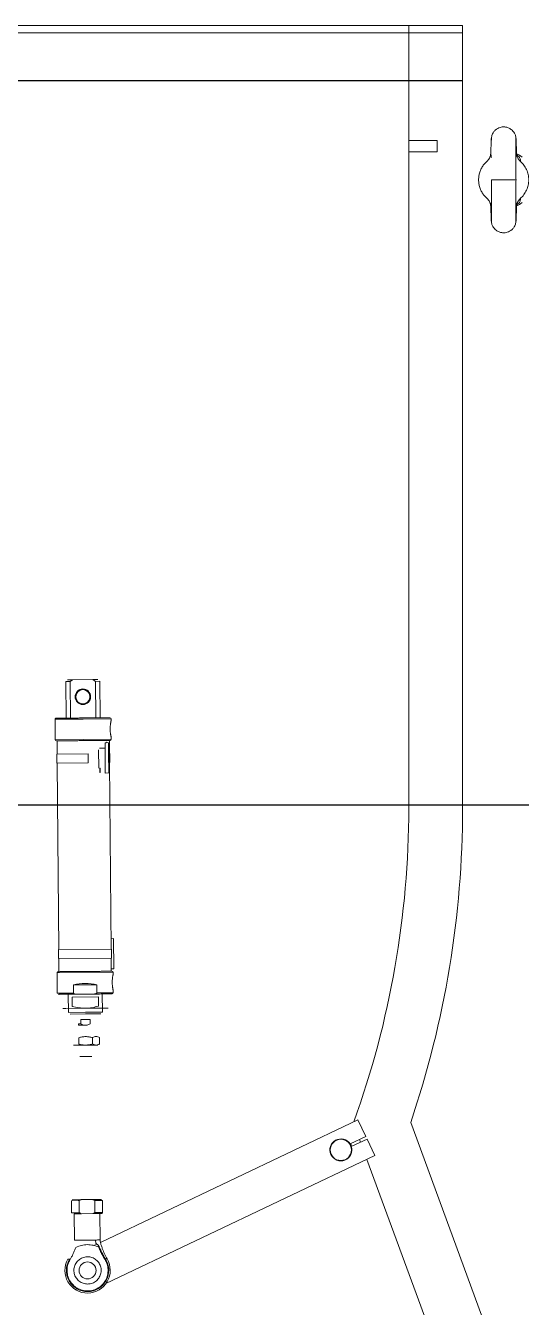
# Model space of a CAD drawing. Extents: x -2187 to 96136, y -11110 to 52208.
# Drawn here: x 31530 to 31880, y 19308 to 20213 of the extents above; entities that cross this region are included whole.
import ezdxf

# ---------------------------------------------------------------- set-up
doc = ezdxf.new("R2010")
doc.units = 0
doc.header["$LTSCALE"] = 1000
doc.header["$MEASUREMENT"] = 0
doc.linetypes.add('DOTE', pattern=[2.42, 2, -0.2, 0.02, -0.2])
doc.layers.add('DOTE', color=14, linetype='DOTE')

msp = doc.modelspace()

# ---------------------------------------------------------------- linework, layer by layer
at = {"color": 7, "linetype": 'Continuous', "lineweight": 15}
for p, q in [((31800.097, 20213.392), (31200.097, 20213.392)), ((31800.097, 20208.392), (31800.097, 20213.392)), ((31800.097, 20213.392), (31838.097, 20213.392)), ((31838.097, 20208.392), (31838.097, 20213.392)), ((31800.097, 20208.392), (31200.097, 20208.392)), ((31200.097, 20208.275), (31800.097, 20208.275)), ((31800.097, 20208.392), (31838.097, 20208.392)), ((31800.097, 20208.275), (31800.097, 20208.392)), ((31800.097, 20208.275), (31800.097, 20174.618)), ((31800.097, 20208.275), (31838.097, 20208.275)), ((31838.097, 20208.275), (31838.097, 20208.392)), ((31838.097, 20208.275), (31838.097, 20174.618)), ((31800.097, 20174.618), (31200.097, 20174.618)), ((31200.097, 20174.336), (31800.097, 20174.336)), ((31800.097, 20174.336), (31800.097, 20174.618)), ((31838.097, 20174.618), (31800.097, 20174.618)), ((31800.097, 20174.336), (31838.097, 20174.336)), ((31800.097, 19660.806), (31800.097, 20174.336)), ((31838.097, 20174.336), (31838.097, 19660.806)), ((31820.097, 20132.31), (31800.097, 20132.31)), ((31820.097, 20124.31), (31820.097, 20132.31)), ((31858.499, 20132.608), (31858.407, 20133.175)), ((31875.786, 20133.175), (31875.734, 20132.792)), ((31800.097, 20124.31), (31820.097, 20124.31)), ((31875.952, 20124.008), (31875.873, 20124.097)), ((31858.047, 20085.125), (31858.053, 20084.873)), ((31858.407, 20075.828), (31858.459, 20076.203)), ((31875.725, 20076.208), (31875.786, 20075.828)), ((31561.065, 19750.226), (31558.009, 19750.201)), ((31558.009, 19750.201), (31558.219, 19724.429)), ((31562.784, 19751.467), (31559.226, 19751.438)), ((31561.065, 19750.226), (31562.784, 19751.467)), ((31561.275, 19724.454), (31561.065, 19750.226)), ((31562.784, 19751.467), (31577.214, 19751.585)), ((31577.214, 19751.585), (31580.772, 19751.614)), ((31577.214, 19751.585), (31578.953, 19750.372)), ((31582.009, 19750.397), (31578.953, 19750.372)), ((31578.953, 19750.372), (31579.163, 19724.6)), ((31582.218, 19724.625), (31582.009, 19750.397)), ((31550.476, 19723.566), (31550.593, 19709.167)), ((31589.986, 19722.471), (31589.975, 19723.888)), ((31570.349, 19708.527), (31551.85, 19708.377)), ((31551.85, 19708.377), (31551.926, 19699.052)), ((31588.849, 19708.678), (31570.349, 19708.527)), ((31582.167, 19703.123), (31581.874, 19703.121)), ((31583.44, 19703.134), (31582.167, 19703.123)), ((31585.773, 19703.153), (31583.44, 19703.134)), ((31585.916, 19685.653), (31585.742, 19706.946)), ((31588.192, 19701.312), (31588.146, 19706.965)), ((31588.319, 19703.174), (31588.177, 19703.172)), ((31588.924, 19699.353), (31588.849, 19708.678)), ((31590.092, 19709.488), (31590.08, 19710.905)), ((31573.801, 19699.23), (31551.726, 19699.05)), ((31551.726, 19699.05), (31551.777, 19692.701)), ((31573.852, 19692.88), (31573.801, 19699.23)), ((31581.174, 19702.115), (31581.28, 19689.116)), ((31588.204, 19699.833), (31588.192, 19701.312)), ((31588.32, 19685.673), (31588.204, 19699.833)), ((31588.817, 19699.353), (31588.208, 19699.348)), ((31589.124, 19699.355), (31588.817, 19699.353)), ((31588.817, 19699.353), (31588.869, 19693.003)), ((31589.176, 19693.005), (31589.124, 19699.355)), ((31551.777, 19692.701), (31573.852, 19692.88)), ((31551.977, 19692.702), (31553.05, 19561.057)), ((31581.988, 19689.122), (31582.281, 19689.124)), ((31581.988, 19689.122), (31582.011, 19686.336)), ((31582.307, 19685.924), (31582.131, 19685.923)), ((31582.281, 19689.124), (31582.307, 19685.924)), ((31585.916, 19685.653), (31588.32, 19685.673)), ((31588.869, 19693.003), (31588.26, 19692.998)), ((31588.869, 19693.003), (31589.176, 19693.005)), ((31590.048, 19561.358), (31588.976, 19693.004)), ((31591.747, 19568.697), (31589.989, 19568.683)), ((31591.921, 19547.405), (31591.747, 19568.697)), ((31590.248, 19561.36), (31552.85, 19561.055)), ((31552.85, 19561.055), (31552.901, 19554.705)), ((31590.3, 19555.01), (31590.248, 19561.36)), ((31552.901, 19554.705), (31590.3, 19555.01)), ((31553.101, 19554.707), (31553.177, 19545.382)), ((31590.176, 19545.683), (31590.1, 19555.008)), ((31551.934, 19544.572), (31552.051, 19530.172)), ((31553.177, 19545.382), (31571.677, 19545.533)), ((31571.677, 19545.533), (31590.176, 19545.683)), ((31590.162, 19547.391), (31591.921, 19547.405)), ((31591.444, 19543.477), (31591.433, 19544.894)), ((31563.516, 19536.027), (31579.991, 19536.161)), ((31563.563, 19530.266), (31563.516, 19536.027)), ((31579.991, 19536.161), (31580.038, 19530.4)), ((31591.55, 19530.494), (31591.538, 19531.911)), ((31552.051, 19530.172), (31563.563, 19530.266)), ((31559.807, 19529.436), (31559.911, 19516.663)), ((31562.586, 19527.458), (31581.061, 19527.609)), ((31562.64, 19520.887), (31562.586, 19527.458)), ((31577.881, 19529.583), (31565.733, 19529.484)), ((31581.114, 19521.038), (31581.061, 19527.609)), ((31583.911, 19516.858), (31583.807, 19529.631)), ((31555.889, 19519.403), (31558.033, 19519.421)), ((31558.033, 19519.421), (31571.889, 19519.534)), ((31559.911, 19516.663), (31571.911, 19516.761)), ((31561.148, 19515.446), (31571.921, 19515.534)), ((31571.889, 19519.534), (31585.744, 19519.647)), ((31571.911, 19516.761), (31583.911, 19516.858)), ((31571.921, 19515.534), (31582.694, 19515.622)), ((31585.744, 19519.647), (31587.888, 19519.664)), ((31566.978, 19508.493), (31568.662, 19508.507)), ((31566.986, 19507.493), (31571.986, 19507.534)), ((31568.637, 19511.507), (31575.27, 19511.561)), ((31568.662, 19508.507), (31568.637, 19511.507)), ((31575.27, 19511.561), (31575.295, 19508.561)), ((31567.187, 19494.254), (31567.15, 19498.735)), ((31577.001, 19494.334), (31576.965, 19498.815)), ((31581.872, 19498.855), (31581.909, 19494.374)), ((31563.601, 19493.465), (31564.739, 19493.475)), ((31564.739, 19493.475), (31572.1, 19493.535)), ((31572.1, 19493.535), (31579.461, 19493.594)), ((31579.461, 19493.594), (31580.6, 19493.604)), ((31567.933, 19485.5), (31572.165, 19485.535)), ((31572.165, 19485.535), (31576.398, 19485.569)), ((31582.437, 19354.242), (31764.221, 19440.763)), ((31764.221, 19440.763), (31769.808, 19429.025)), ((31801.49, 19438.994), (31878.54, 19229.348)), ((31769.808, 19429.025), (31758.688, 19423.732)), ((31759.548, 19421.926), (31770.668, 19427.219)), ((31766.127, 19425.058), (31765.434, 19426.943)), ((31770.668, 19427.219), (31776.254, 19415.48)), ((31776.254, 19415.48), (31586.348, 19325.094)), ((31830.109, 19250.967), (31770.631, 19412.804)), ((31567.449, 19383.712), (31561.995, 19383.668)), ((31561.995, 19383.668), (31562.064, 19375.118)), ((31562.664, 19384.348), (31568.945, 19384.399)), ((31566.989, 19384.383), (31567.598, 19383.785)), ((31567.519, 19375.162), (31567.449, 19383.712)), ((31568.945, 19384.399), (31577.033, 19384.465)), ((31577.033, 19384.465), (31583.314, 19384.516)), ((31578.39, 19383.873), (31578.989, 19384.481)), ((31583.994, 19383.847), (31578.539, 19383.802)), ((31578.539, 19383.802), (31578.609, 19375.253)), ((31584.064, 19375.297), (31583.994, 19383.847)), ((31567.519, 19375.162), (31562.064, 19375.118)), ((31569.025, 19374.5), (31564.045, 19374.459)), ((31564.045, 19374.459), (31564.197, 19355.784)), ((31577.114, 19374.566), (31569.025, 19374.5)), ((31583.394, 19374.617), (31577.114, 19374.566)), ((31584.064, 19375.297), (31578.609, 19375.253)), ((31582.248, 19355.784), (31582.094, 19374.606)), ((31583.394, 19374.617), (31584.064, 19375.297)), ((31577.806, 19352.038), (31579.96, 19353.063)), ((31579.023, 19355.906), (31579.313, 19353.678)), ((31579.313, 19353.678), (31581.042, 19352.033))]:
    msp.add_line(p, q, dxfattribs=at)
at = {"color": 8, "linetype": 'Continuous', "lineweight": 15}
for p, q in [((31570.225, 19723.727), (31550.476, 19723.566)), ((31589.975, 19723.888), (31570.225, 19723.727)), ((31590.092, 19709.488), (31550.593, 19709.167)), ((31551.934, 19544.572), (31591.433, 19544.894)), ((31580.038, 19530.4), (31591.55, 19530.494))]:
    msp.add_line(p, q, dxfattribs=at)
at = {"color": 7, "linetype": 'Continuous', "lineweight": 15, "flags": 128}
msp.add_lwpolyline([(31759.776, 19422.035), (31759.37, 19423.033), (31758.916, 19423.84)], dxfattribs=at)
at = {"color": 7, "linetype": 'Continuous', "lineweight": 15}
for centre, radius in [((31570.097, 19739.526), 5.5), ((31570.097, 19739.526), 5), ((31752.179, 19419.526), 7.5), ((31573.396, 19334.434), 6)]:
    msp.add_circle(centre, radius, dxfattribs=at)
for centre, radius, start, end in [((31867.097, 20104.501), 20.64, 50.961752, 63.287183), ((31867.097, 20104.501), 20.64, 296.623254, 309.038248), ((31551.276, 19723.573), 0.8, 90.466662, 180.466662), ((31589.175, 19723.881), 0.8, 0.466662, 90.466662), ((31551.393, 19709.173), 0.8, 180.466662, 270.466662), ((31589.292, 19709.482), 0.8, 270.466662, 0.466662), ((31147.774, 19660.806), 652.323, 340.159815, 0), ((31147.774, 19660.806), 690.323, 341.257465, 0), ((31552.734, 19544.578), 0.8, 90.466662, 180.466662), ((31590.633, 19544.887), 0.8, 0.466662, 90.466662), ((31590.75, 19530.488), 0.8, 270.466662, 0.466662), ((31752.179, 19419.526), 7.75, 32.865979, 18.038631), ((31573.396, 19334.434), 16, 150.463201, 270.466662), ((31573.396, 19334.434), 14.959, 270.466662, 32.796392), ((31573.396, 19334.434), 16, 270.466662, 30.463033)]:
    msp.add_arc(centre, radius, start, end, dxfattribs=at)
for centre, major_axis, ratio, start_param, end_param in [((31586.93, 19708.655), (1.558, 1.583), 0.4142136, 3.5342917, 4.3196899), ((31586.93, 19708.655), (-1.583, 1.558), 0.4142136, 1.9634954, 2.7488936), ((31583.016, 19685.637), (-0.931, 0.916), 0.4142136, 0.3926991, 0.8808459), ((31571.838, 19525.731), (19.749, 0.161), 0.5773503, 1.1405445, 2.0010481)]:
    msp.add_ellipse(centre, major_axis=major_axis, ratio=ratio, start_param=start_param, end_param=end_param, dxfattribs=at)
for points, knots in [([(31875.808, 20133.168), (31875.745, 20133.949), (31875.623, 20135.43), (31874.804, 20137.381), (31873.749, 20138.902), (31872.293, 20140.285), (31870.777, 20141.156), (31869.358, 20141.62), (31867.948, 20141.917), (31866.311, 20141.942), (31864.46, 20141.544), (31862.859, 20140.869), (31861.245, 20139.749), (31859.78, 20138.088), (31858.641, 20135.839), (31858.473, 20134.089), (31858.385, 20133.168)], [0, 0, 0, 0, 0.0854958, 0.1622731, 0.2295506, 0.2882541, 0.3824333, 0.4186839, 0.4513623, 0.5395751, 0.5951259, 0.6581952, 0.7292142, 0.8090484, 0.8994913, 1, 1, 1, 1]), ([(31858.406, 20133.593), (31858.392, 20133.511), (31858.364, 20133.355), (31858.314, 20132.372), (31858.261, 20131.067), (31858.205, 20129.405), (31858.145, 20127.454), (31858.093, 20125.622), (31858.063, 20124.487), (31858.053, 20124.13)], [0, 0, 0, 0, 0.18642199, 0.35713848, 0.51163018, 0.64959478, 0.80824731, 0.93966262, 1, 1, 1, 1]), ([(31875.796, 20104.501), (31875.791, 20105.791), (31875.78, 20108.227), (31875.766, 20111.618), (31875.754, 20114.529), (31875.743, 20117.201), (31875.735, 20119.559), (31875.728, 20121.596), (31875.724, 20123.385), (31875.72, 20125.215), (31875.718, 20127.237), (31875.72, 20129.088), (31875.726, 20130.647), (31875.738, 20131.834), (31875.755, 20132.662), (31875.774, 20132.735), (31875.783, 20132.771)], [0, 0, 0, 0, 0.0871123, 0.1644653, 0.2329426, 0.2930756, 0.3607916, 0.4146856, 0.4595066, 0.5155964, 0.5855345, 0.6697403, 0.7427529, 0.8242623, 0.9140168, 1, 1, 1, 1]), ([(31876.14, 20124.123), (31876.124, 20124.726), (31876.081, 20126.34), (31876.019, 20128.437), (31875.954, 20130.47), (31875.893, 20132.072), (31875.835, 20133.298), (31875.803, 20133.492), (31875.787, 20133.593)], [0, 0, 0, 0, 0.1032385, 0.275914, 0.4275668, 0.5990812, 0.7901465, 1, 1, 1, 1]), ([(31858.054, 20123.884), (31857.968, 20122.946), (31857.796, 20121.068), (31856.635, 20118.981), (31855.661, 20118.021), (31855.354, 20117.718)], [0, 0, 0, 0, 0.4060666, 0.8127992, 1, 1, 1, 1]), ([(31858.047, 20123.842), (31858.046, 20123.842), (31858.043, 20123.847), (31858.049, 20123.867), (31858.054, 20123.884)], [0, 0, 0, 0, 0.1206935, 1, 1, 1, 1]), ([(31858.46, 20120.246), (31858.409, 20120.458), (31858.119, 20121.646), (31858.083, 20122.874), (31858.054, 20123.884)], [0, 0, 0, 0, 0.1781849, 1, 1, 1, 1]), ([(31876.139, 20123.883), (31876.111, 20122.807), (31876.079, 20121.57), (31875.773, 20120.38), (31875.733, 20120.226)], [0, 0, 0, 0, 0.8700391, 1, 1, 1, 1]), ([(31878.84, 20117.718), (31878.494, 20118.064), (31877.509, 20119.052), (31876.393, 20121.156), (31876.224, 20122.974), (31876.139, 20123.883)], [0, 0, 0, 0, 0.2122408, 0.6056931, 1, 1, 1, 1]), ([(31876.417, 20122.152), (31876.688, 20121.933), (31877.43, 20121.333), (31878.208, 20120.365), (31878.793, 20119.376), (31879.023, 20118.587), (31879.007, 20118.053), (31878.887, 20117.813), (31878.84, 20117.718)], [0, 0, 0, 0, 0.11294117, 0.30968445, 0.50658463, 0.69230324, 0.87818984, 1, 1, 1, 1]), ([(31855.354, 20091.284), (31854.418, 20092.228), (31852.845, 20093.817), (31851.242, 20096.533), (31850.199, 20099.059), (31849.562, 20101.74), (31849.344, 20104.501), (31849.564, 20107.262), (31850.198, 20109.943), (31851.242, 20112.469), (31852.845, 20115.185), (31854.419, 20116.774), (31855.354, 20117.718)], [0, 0, 0, 0, 0.1331029, 0.2239807, 0.3151916, 0.4072988, 0.500002, 0.5927097, 0.6848132, 0.7760205, 0.8668931, 1, 1, 1, 1]), ([(31858.397, 20104.501), (31858.405, 20102.77), (31858.419, 20099.297), (31858.441, 20094.234), (31858.459, 20089.457), (31858.472, 20085.109), (31858.477, 20081.369), (31858.471, 20078.456), (31858.453, 20076.922), (31858.431, 20076.276), (31858.417, 20076.237), (31858.41, 20076.219)], [0, 0, 0, 0, 0.1168698, 0.2344184, 0.3536611, 0.4753945, 0.600804, 0.7315924, 0.8682574, 0.9384254, 1, 1, 1, 1]), ([(31875.783, 20076.232), (31875.774, 20076.268), (31875.755, 20076.341), (31875.738, 20077.169), (31875.726, 20078.355), (31875.72, 20079.915), (31875.718, 20081.765), (31875.72, 20083.787), (31875.724, 20085.618), (31875.728, 20087.406), (31875.735, 20089.443), (31875.743, 20091.802), (31875.754, 20094.474), (31875.766, 20097.384), (31875.78, 20100.775), (31875.791, 20103.211), (31875.796, 20104.501)], [0, 0, 0, 0, 0.0859832, 0.1757377, 0.2572471, 0.3302597, 0.4144655, 0.4844036, 0.5404934, 0.5853144, 0.6392084, 0.7069244, 0.7670574, 0.8355347, 0.9128877, 1, 1, 1, 1]), ([(31855.354, 20091.284), (31855.699, 20090.938), (31856.685, 20089.95), (31857.801, 20087.846), (31857.97, 20086.029), (31858.054, 20085.119)], [0, 0, 0, 0, 0.2122615, 0.6057035, 1, 1, 1, 1]), ([(31858.054, 20085.119), (31858.052, 20085.125), (31858.046, 20085.145), (31858.059, 20085.134), (31858.068, 20085.126)], [0, 0, 0, 0, 0.3172575, 1, 1, 1, 1]), ([(31858.053, 20084.873), (31858.063, 20084.515), (31858.093, 20083.381), (31858.145, 20081.548), (31858.205, 20079.598), (31858.261, 20077.935), (31858.314, 20076.63), (31858.364, 20075.647), (31858.392, 20075.491), (31858.406, 20075.41)], [0, 0, 0, 0, 0.0603393, 0.1917543, 0.3504065, 0.4883709, 0.6428622, 0.8135784, 1, 1, 1, 1]), ([(31858.054, 20085.119), (31858.083, 20086.196), (31858.115, 20087.433), (31858.421, 20088.623), (31858.461, 20088.777)], [0, 0, 0, 0, 0.87087887, 1, 1, 1, 1]), ([(31875.733, 20088.796), (31875.768, 20088.66), (31876.076, 20087.464), (31876.109, 20086.221), (31876.139, 20085.119)], [0, 0, 0, 0, 0.1136583, 1, 1, 1, 1]), ([(31875.787, 20075.41), (31875.803, 20075.511), (31875.835, 20075.704), (31875.893, 20076.93), (31875.954, 20078.532), (31876.019, 20080.565), (31876.081, 20082.663), (31876.124, 20084.276), (31876.14, 20084.88)], [0, 0, 0, 0, 0.2098537, 0.4009192, 0.5724338, 0.7240867, 0.8967624, 1, 1, 1, 1]), ([(31876.139, 20085.119), (31876.225, 20086.057), (31876.398, 20087.935), (31877.558, 20090.022), (31878.533, 20090.982), (31878.84, 20091.284)], [0, 0, 0, 0, 0.4061019, 0.8128695, 1, 1, 1, 1]), ([(31876.145, 20085.158), (31876.146, 20085.159), (31876.162, 20085.173), (31876.15, 20085.145), (31876.139, 20085.119)], [0, 0, 0, 0, 0.0597837, 1, 1, 1, 1]), ([(31878.84, 20091.284), (31878.873, 20091.222), (31879.054, 20090.884), (31878.991, 20089.978), (31878.175, 20088.381), (31876.909, 20087.319), (31876.432, 20086.918)], [0, 0, 0, 0, 0.082176, 0.4488561, 0.7923828, 1, 1, 1, 1]), ([(31858.385, 20075.834), (31858.449, 20075.054), (31858.57, 20073.573), (31859.389, 20071.622), (31860.444, 20070.101), (31861.9, 20068.718), (31863.416, 20067.847), (31864.835, 20067.382), (31866.245, 20067.086), (31867.882, 20067.061), (31869.733, 20067.459), (31871.334, 20068.134), (31872.949, 20069.253), (31874.413, 20070.914), (31875.552, 20073.163), (31875.72, 20074.913), (31875.808, 20075.834)], [0, 0, 0, 0, 0.0854887, 0.1622764, 0.2295452, 0.2882465, 0.3824362, 0.4186935, 0.45137, 0.5395814, 0.5951343, 0.6581921, 0.7292062, 0.8090544, 0.8994829, 1, 1, 1, 1]), ([(31570.219, 19724.527), (31569.063, 19724.517), (31566.682, 19724.498), (31563.151, 19724.469), (31559.754, 19724.442), (31556.725, 19724.417), (31554.26, 19724.397), (31552.512, 19724.383), (31551.458, 19724.374), (31551.331, 19724.373), (31551.269, 19724.373)], [0, 0, 0, 0, 0.11651603, 0.24001133, 0.36864081, 0.5, 0.63135919, 0.75998867, 0.88348397, 1, 1, 1, 1]), ([(31589.131, 19724.681), (31589.116, 19724.681), (31589.082, 19724.681), (31588.479, 19724.676), (31587.449, 19724.667), (31585.952, 19724.655), (31584.003, 19724.639), (31581.649, 19724.62), (31578.981, 19724.598), (31576.113, 19724.575), (31573.169, 19724.551), (31571.189, 19724.535), (31570.219, 19724.527)], [0, 0, 0, 0, 0.082199, 0.1800267, 0.2778544, 0.3795772, 0.4840733, 0.5900133, 0.6959533, 0.8004494, 0.9021723, 1, 1, 1, 1]), ([(31590.08, 19710.905), (31590.077, 19710.921), (31590.069, 19710.953), (31590.013, 19711.197), (31589.936, 19711.547), (31589.845, 19711.99), (31589.742, 19712.544), (31589.631, 19713.223), (31589.524, 19714.013), (31589.434, 19714.915), (31589.373, 19715.896), (31589.353, 19716.928), (31589.377, 19717.972), (31589.444, 19718.98), (31589.545, 19719.931), (31589.663, 19720.764), (31589.784, 19721.47), (31589.884, 19721.988), (31589.955, 19722.326), (31589.983, 19722.458), (31589.986, 19722.468), (31589.986, 19722.471)], [0, 0, 0, 0, 0.0495852, 0.1011233, 0.1443251, 0.1885543, 0.2364877, 0.2855178, 0.3396199, 0.395049, 0.4538463, 0.5142545, 0.5746868, 0.6368766, 0.6971355, 0.7592926, 0.8167922, 0.8764217, 0.9269966, 0.9795116, 1, 1, 1, 1]), ([(31591.538, 19531.911), (31591.535, 19531.927), (31591.527, 19531.959), (31591.471, 19532.203), (31591.394, 19532.553), (31591.303, 19532.996), (31591.199, 19533.55), (31591.089, 19534.229), (31590.982, 19535.019), (31590.891, 19535.921), (31590.831, 19536.902), (31590.81, 19537.933), (31590.835, 19538.978), (31590.902, 19539.986), (31591.003, 19540.936), (31591.121, 19541.77), (31591.241, 19542.476), (31591.342, 19542.994), (31591.413, 19543.332), (31591.441, 19543.464), (31591.444, 19543.474), (31591.444, 19543.477)], [0, 0, 0, 0, 0.0495852, 0.1011233, 0.1443251, 0.1885543, 0.2364877, 0.2855178, 0.3396199, 0.395049, 0.4538463, 0.5142545, 0.5746868, 0.6368766, 0.6971355, 0.7592926, 0.8167922, 0.8764217, 0.9269966, 0.9795116, 1, 1, 1, 1]), ([(31552.858, 19529.379), (31552.858, 19529.379), (31552.788, 19529.378), (31553.034, 19529.38), (31553.647, 19529.385), (31554.779, 19529.395), (31556.343, 19529.407), (31558.305, 19529.423), (31560.584, 19529.442), (31563.066, 19529.462), (31564.855, 19529.477), (31565.733, 19529.484)], [0, 0, 0, 0, 0.0000225, 0.1197058, 0.2438306, 0.3711037, 0.5000112, 0.6289188, 0.7561918, 0.8803166, 1, 1, 1, 1]), ([(31565.733, 19529.484), (31565.182, 19529.499), (31564.542, 19529.516), (31563.891, 19529.817), (31563.708, 19529.951), (31563.597, 19530.1), (31563.565, 19530.203), (31563.563, 19530.259), (31563.563, 19530.266)], [0, 0, 0, 0, 0.6591965, 0.7657546, 0.8729061, 0.9315339, 0.9907414, 1, 1, 1, 1]), ([(31580.038, 19530.4), (31580.034, 19530.359), (31580.024, 19530.268), (31579.93, 19530.118), (31579.705, 19529.925), (31579.253, 19529.735), (31578.614, 19529.608), (31578.128, 19529.591), (31577.881, 19529.583)], [0, 0, 0, 0, 0.0496942, 0.1110188, 0.2094807, 0.4076143, 0.6997752, 1, 1, 1, 1]), ([(31577.881, 19529.583), (31578.759, 19529.59), (31580.548, 19529.605), (31583.031, 19529.625), (31585.309, 19529.643), (31587.271, 19529.659), (31588.839, 19529.672), (31589.952, 19529.681), (31590.633, 19529.687), (31590.716, 19529.687), (31590.756, 19529.688)], [0, 0, 0, 0, 0.119686, 0.2438137, 0.3710895, 0.5, 0.6289105, 0.7561863, 0.880314, 1, 1, 1, 1]), ([(31571.889, 19519.534), (31570.34, 19519.593), (31567.209, 19519.713), (31564.174, 19520.493), (31562.64, 19520.887)], [0, 0, 0, 0, 0.4945107, 1, 1, 1, 1]), ([(31581.114, 19521.038), (31579.617, 19520.626), (31576.596, 19519.795), (31573.467, 19519.621), (31571.889, 19519.534)], [0, 0, 0, 0, 0.495458, 1, 1, 1, 1]), ([(31566.978, 19508.493), (31566.981, 19508.12), (31566.986, 19507.588), (31566.986, 19507.515), (31566.986, 19507.493)], [0, 0, 0, 0, 0.7011047, 1, 1, 1, 1]), ([(31571.986, 19507.534), (31571.377, 19507.595), (31570.207, 19507.712), (31569.162, 19508.249), (31568.662, 19508.507)], [0, 0, 0, 0, 0.5207167, 1, 1, 1, 1]), ([(31575.295, 19508.561), (31574.556, 19508.182), (31573.503, 19507.641), (31572.335, 19507.559), (31571.986, 19507.534)], [0, 0, 0, 0, 0.7011047, 1, 1, 1, 1]), ([(31567.15, 19498.735), (31567.946, 19498.954), (31569.551, 19499.395), (31571.213, 19499.488), (31572.051, 19499.534)], [0, 0, 0, 0, 0.495458, 1, 1, 1, 1]), ([(31572.051, 19499.534), (31572.874, 19499.503), (31574.537, 19499.439), (31576.15, 19499.025), (31576.965, 19498.815)], [0, 0, 0, 0, 0.4945107, 1, 1, 1, 1]), ([(31579.412, 19499.594), (31579.002, 19499.553), (31578.171, 19499.469), (31577.37, 19499.035), (31576.965, 19498.815)], [0, 0, 0, 0, 0.4945107, 1, 1, 1, 1]), ([(31581.872, 19498.855), (31581.472, 19499.064), (31580.664, 19499.486), (31579.832, 19499.558), (31579.412, 19499.594)], [0, 0, 0, 0, 0.495458, 1, 1, 1, 1]), ([(31572.1, 19493.535), (31571.278, 19493.566), (31569.614, 19493.63), (31568.002, 19494.044), (31567.187, 19494.254)], [0, 0, 0, 0, 0.49451073, 1, 1, 1, 1]), ([(31577.001, 19494.334), (31576.206, 19494.115), (31574.601, 19493.674), (31572.939, 19493.581), (31572.1, 19493.535)], [0, 0, 0, 0, 0.495458, 1, 1, 1, 1]), ([(31577.001, 19494.334), (31577.402, 19494.125), (31578.209, 19493.703), (31579.041, 19493.631), (31579.461, 19493.594)], [0, 0, 0, 0, 0.495458, 1, 1, 1, 1]), ([(31579.461, 19493.594), (31579.872, 19493.636), (31580.703, 19493.72), (31581.504, 19494.154), (31581.909, 19494.374)], [0, 0, 0, 0, 0.4945107, 1, 1, 1, 1]), ([(31567.449, 19383.712), (31567.694, 19383.835), (31568.185, 19384.082), (31568.691, 19384.293), (31568.945, 19384.399)], [0, 0, 0, 0, 0.49948185, 1, 1, 1, 1]), ([(31577.033, 19384.465), (31577.288, 19384.364), (31577.798, 19384.16), (31578.292, 19383.922), (31578.539, 19383.802)], [0, 0, 0, 0, 0.4994242, 1, 1, 1, 1]), ([(31569.025, 19374.5), (31568.771, 19374.601), (31568.261, 19374.805), (31567.766, 19375.043), (31567.519, 19375.162)], [0, 0, 0, 0, 0.4994242, 1, 1, 1, 1]), ([(31578.609, 19375.253), (31578.364, 19375.13), (31577.874, 19374.883), (31577.367, 19374.671), (31577.114, 19374.566)], [0, 0, 0, 0, 0.49948185, 1, 1, 1, 1]), ([(31561.087, 19342.084), (31561.446, 19342.699), (31562.248, 19344.073), (31563.285, 19346.224), (31564.306, 19348.472), (31564.909, 19349.945), (31565.21, 19350.681)], [0, 0, 0, 0, 0.2238638, 0.4999133, 0.7499572, 1, 1, 1, 1]), ([(31579.023, 19355.906), (31579.499, 19355.909), (31580.451, 19355.917), (31581.463, 19355.925), (31582.104, 19355.931), (31582.318, 19355.932), (31582.104, 19355.931), (31581.463, 19355.925), (31580.451, 19355.917), (31579.499, 19355.909), (31579.023, 19355.906), (31579.023, 19355.906), (31579.023, 19355.906), (31579.023, 19355.906)], [0, 0, 0, 0, 0.125, 0.25, 0.375, 0.5, 0.625, 0.75, 0.875, 1, 1, 1, 1.0000001, 1.0000001, 1.0000001, 1.0000001]), ([(31581.042, 19352.033), (31581.17, 19351.877), (31581.426, 19351.566), (31581.615, 19351.172), (31581.709, 19350.975)], [0, 0, 0, 0, 0.5016332, 1, 1, 1, 1]), ([(31581.317, 19350.812), (31581.741, 19349.835), (31582.613, 19347.823), (31583.996, 19344.956), (31585.074, 19343.134), (31585.578, 19342.283)], [0, 0, 0, 0, 0.3349729, 0.6892144, 1, 1, 1, 1]), ([(31581.709, 19350.975), (31582.136, 19350.006), (31583.009, 19348.026), (31584.391, 19345.187), (31585.464, 19343.387), (31585.972, 19342.537)], [0, 0, 0, 0, 0.335994, 0.6862129, 1, 1, 1, 1]), ([(31587.185, 19342.547), (31586.572, 19343.698), (31585.302, 19346.078), (31583.977, 19349.385), (31583.031, 19352.195), (31582.439, 19354.203), (31582.303, 19355.425), (31582.246, 19355.932)], [0, 0, 0, 0, 0.2726974, 0.5638803, 0.7432889, 0.8934288, 1, 1, 1, 1]), ([(31573.518, 19319.476), (31572.186, 19319.568), (31569.524, 19319.752), (31565.801, 19321.353), (31562.617, 19323.803), (31560.196, 19327.026), (31558.706, 19330.77), (31558.273, 19334.765), (31558.846, 19338.776), (31560.076, 19341.145), (31560.691, 19342.33)], [0, 0, 0, 0, 0.1249993, 0.2499988, 0.3749985, 0.4999984, 0.6249985, 0.7499988, 0.8749993, 1, 1, 1, 1]), ([(31585.578, 19342.283), (31586.168, 19341.198), (31587.386, 19338.958), (31588.046, 19335.069), (31587.686, 19331.076), (31586.249, 19327.371), (31583.968, 19324.292), (31581.014, 19321.916), (31577.476, 19320.342), (31573.516, 19319.757), (31569.547, 19320.277), (31565.984, 19321.793), (31562.991, 19324.12), (31560.66, 19327.162), (31559.162, 19330.843), (31558.737, 19334.83), (31559.333, 19338.73), (31560.514, 19340.989), (31561.087, 19342.084)], [0, 0, 0, 0, 0.0597798, 0.1232813, 0.1884033, 0.2527049, 0.3139202, 0.3726839, 0.4351488, 0.499995, 0.5648412, 0.6273061, 0.6860699, 0.7472865, 0.8115907, 0.8767157, 0.9402194, 1, 1, 1, 1]), ([(31560.691, 19342.331), (31560.343, 19342.328), (31559.767, 19342.323), (31559.511, 19342.322), (31559.442, 19342.321), (31559.656, 19342.322), (31560.346, 19342.327), (31560.691, 19342.33)], [0, 0, 0, 0, 0.25109624, 0.41546793, 0.50018001, 0.75008669, 1, 1, 1, 1]), ([(31573.474, 19324.823), (31572.393, 19324.921), (31570.23, 19325.116), (31567.34, 19326.749), (31565.133, 19329.171), (31563.858, 19332.207), (31563.658, 19335.489), (31564.556, 19338.653), (31566.452, 19341.341), (31569.127, 19343.251), (31571.569, 19343.956), (31574.055, 19344.107), (31576.565, 19343.703), (31579.452, 19342.132), (31581.659, 19339.694), (31582.934, 19336.662), (31583.134, 19333.379), (31582.236, 19330.216), (31580.341, 19327.525), (31577.665, 19325.624), (31575.224, 19324.895), (31573.811, 19324.837), (31573.474, 19324.823)], [0, 0, 0, 0, 0.0536862, 0.1073725, 0.1610587, 0.2147449, 0.2684311, 0.3221174, 0.3758036, 0.4294898, 0.483176, 0.5, 0.5536862, 0.6073725, 0.6610587, 0.7147449, 0.7684311, 0.8221174, 0.8758036, 0.9294898, 0.983176, 1, 1, 1, 1])]:
    msp.add_open_spline(points, degree=3, knots=knots, dxfattribs=at)
for points in [[(31878.84, 20117.718), (31879.719, 20116.835), (31881.478, 20115.068), (31883.338, 20111.793), (31884.515, 20108.235), (31884.908, 20104.501), (31884.515, 20100.767), (31883.338, 20097.21), (31881.478, 20093.934), (31879.719, 20092.168), (31878.84, 20091.284)], [(31570.349, 19708.527), (31569.109, 19708.517), (31566.628, 19708.497), (31563.051, 19708.468), (31559.753, 19708.441), (31556.864, 19708.418), (31554.489, 19708.398), (31552.738, 19708.384), (31551.611, 19708.375), (31551.47, 19708.374), (31551.4, 19708.373)], [(31589.299, 19708.682), (31589.228, 19708.681), (31589.087, 19708.68), (31587.96, 19708.671), (31586.209, 19708.657), (31583.834, 19708.637), (31580.945, 19708.614), (31577.647, 19708.587), (31574.07, 19708.558), (31571.589, 19708.538), (31570.349, 19708.527)], [(31552.727, 19545.378), (31552.798, 19545.379), (31552.939, 19545.38), (31554.066, 19545.389), (31555.817, 19545.404), (31558.192, 19545.423), (31561.081, 19545.447), (31564.378, 19545.473), (31567.956, 19545.503), (31570.437, 19545.523), (31571.677, 19545.533)], [(31571.677, 19545.533), (31572.917, 19545.543), (31575.397, 19545.563), (31578.975, 19545.592), (31582.272, 19545.619), (31585.162, 19545.643), (31587.536, 19545.662), (31589.288, 19545.676), (31590.415, 19545.685), (31590.556, 19545.687), (31590.626, 19545.687)], [(31564.197, 19355.785), (31564.238, 19355.785), (31564.321, 19355.786), (31564.986, 19355.791), (31565.991, 19355.799), (31566.944, 19355.807), (31567.421, 19355.811)], [(31573.248, 19352.626), (31571.852, 19352.533), (31569.061, 19352.348), (31566.493, 19351.237), (31565.21, 19350.681)], [(31567.421, 19355.811), (31568.294, 19355.818), (31570.042, 19355.832), (31572.162, 19355.85), (31573.222, 19355.858)], [(31573.222, 19355.858), (31574.282, 19355.867), (31576.401, 19355.884), (31578.149, 19355.898), (31579.023, 19355.906)], [(31581.317, 19350.812), (31580.024, 19351.347), (31577.439, 19352.416), (31574.645, 19352.556), (31573.248, 19352.626)], [(31560.691, 19342.33), (31560.71, 19342.319), (31560.747, 19342.295), (31560.843, 19342.236), (31560.959, 19342.164), (31561.044, 19342.111), (31561.087, 19342.084)], [(31585.578, 19342.283), (31585.62, 19342.311), (31585.705, 19342.365), (31585.82, 19342.439), (31585.915, 19342.501), (31585.952, 19342.525), (31585.971, 19342.537)]]:
    msp.add_open_spline(points, degree=3, dxfattribs=at)
at = {"color": 8, "linetype": 'Continuous', "lineweight": 15}
for points, knots in [([(31858.397, 20104.501), (31858.434, 20104.501), (31858.508, 20104.501), (31859.233, 20104.501), (31860.863, 20104.501), (31863.748, 20104.501), (31867.097, 20104.501), (31870.445, 20104.501), (31873.33, 20104.501), (31874.96, 20104.501), (31875.685, 20104.501), (31875.759, 20104.501), (31875.796, 20104.501)], [0, 0, 0, 0, 0.0654142, 0.1303359, 0.2553807, 0.3772442, 0.500008, 0.6227707, 0.7446231, 0.8696689, 0.9345934, 1, 1, 1, 1]), ([(31585.971, 19342.537), (31586.325, 19342.539), (31586.911, 19342.544), (31587.119, 19342.547), (31587.221, 19342.548), (31587.186, 19342.547), (31587.186, 19342.547)], [0, 0, 0, 0, 0.5016652, 0.8300633, 0.9993096, 1, 1, 1, 1])]:
    msp.add_open_spline(points, degree=3, knots=knots, dxfattribs=at)
at = {"layer": 'DOTE'}
msp.add_line((8525.665, 19663.27), (92525.665, 19663.27), dxfattribs=at)

doc.saveas('drawing.dxf')
